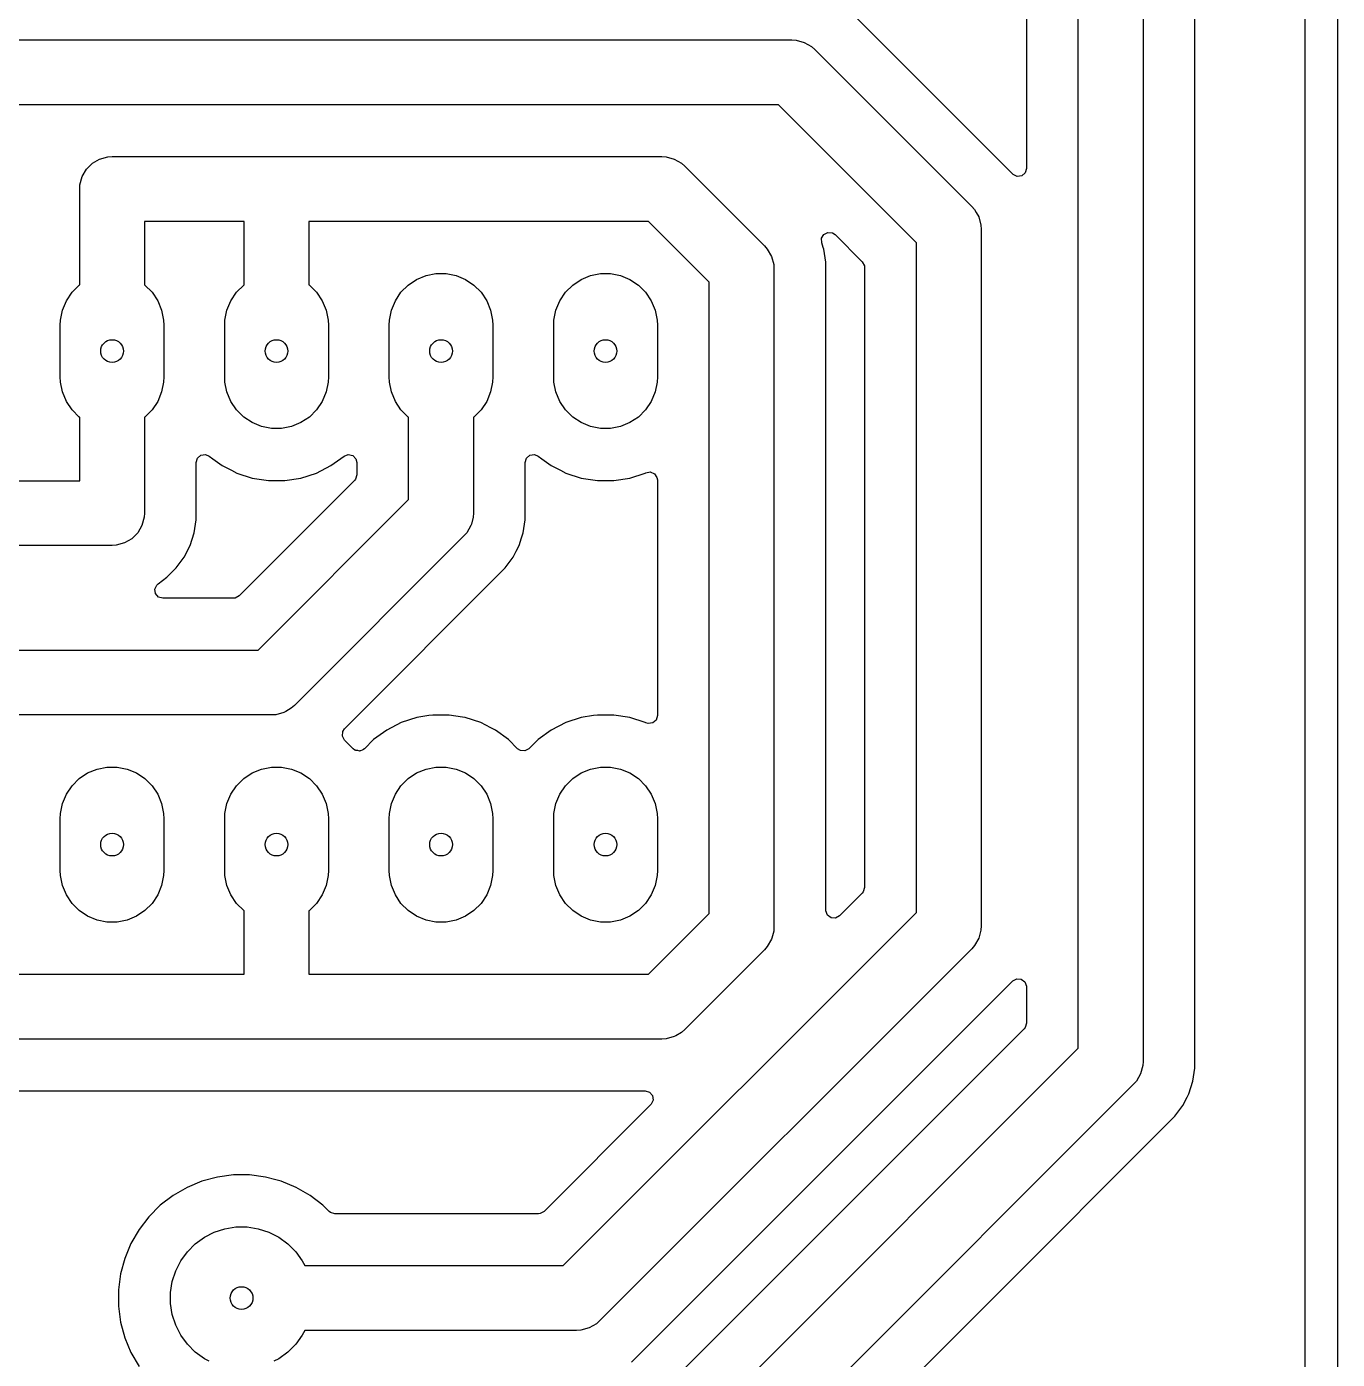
# Model space of a CAD drawing. Extents: x 33.5 to 116.5, y -125.5 to -56.
# Drawn here: x 96.26 to 116.5, y -99.95 to -79.37 of the extents above; entities that cross this region are included whole.
import ezdxf

# ---------------------------------------------------------------- set-up
doc = ezdxf.new("R2010")
doc.units = 0
doc.layers.add('BLACK', color=7, linetype='CONTINUOUS')
doc.layers.add('WHITE', color=7, linetype='CONTINUOUS')

msp = doc.modelspace()

# ---------------------------------------------------------------- linework, layer by layer
at = {"layer": 'BLACK', "linetype": 'CONTINUOUS'}
for p, q in [((115.9995, -56.6245), (115.9995, -124.8755)), ((113.5, -76.5), (113.5, -95.3473)), ((114.3005, -95.244949), (114.3005, -76.397648)), ((112.5, -95.140193), (112.5, -77)), ((111.6995, -77.9245), (111.6995, -81.560953)), ((111.487819, -81.648634), (108.924521, -79.085336)), ((79.4227, -79.5773), (108.0773, -79.5773)), ((108.0773, -79.5773), (108.142548, -79.581577)), ((108.142548, -79.581577), (108.142563, -79.581577)), ((108.142563, -79.581577), (108.268642, -79.61536)), ((108.268642, -79.61536), (108.381681, -79.680623)), ((108.381681, -79.680623), (108.381696, -79.680638)), ((108.381696, -79.680638), (108.430853, -79.723747)), ((108.430853, -79.723747), (110.853553, -82.146446)), ((107.870194, -80.5773), (79.629806, -80.5773)), ((110, -82.707106), (107.870194, -80.5773)), ((97.275619, -81.481623), (97.388658, -81.41636)), ((97.388658, -81.41636), (97.514737, -81.382578)), ((97.514737, -81.382578), (97.58, -81.3783)), ((97.58, -81.3783), (100.12, -81.3783)), ((100.12, -81.3783), (106.069563, -81.3783)), ((106.069563, -81.3783), (106.134811, -81.382577)), ((106.134811, -81.382577), (106.134826, -81.382577)), ((106.134826, -81.382577), (106.260905, -81.41636)), ((106.260905, -81.41636), (106.373944, -81.481623)), ((97.11806, -81.686958), (97.183323, -81.573919)), ((97.183323, -81.573919), (97.275619, -81.481623)), ((106.373944, -81.481623), (106.373959, -81.481638)), ((106.373959, -81.481638), (106.423116, -81.524747)), ((106.423116, -81.524747), (107.654553, -82.756184)), ((111.494297, -81.654666), (111.487819, -81.648634)), ((111.557853, -81.683691), (111.494297, -81.654666)), ((111.627011, -81.673747), (111.557853, -81.683691)), ((111.679815, -81.627992), (111.627011, -81.673747)), ((111.6995, -81.560953), (111.679815, -81.627992)), ((97.08, -81.8783), (97.084278, -81.813037)), ((97.08, -83.35657), (97.08, -81.8783)), ((97.084278, -81.813037), (97.11806, -81.686958)), ((110.853553, -82.146446), (110.896668, -82.19561)), ((110.896668, -82.19561), (110.896677, -82.195619)), ((110.896677, -82.195619), (110.922002, -82.239484)), ((110.922002, -82.239484), (110.96194, -82.308658)), ((99.62, -82.3783), (98.08, -82.3783)), ((98.08, -82.3783), (98.08, -83.35657)), ((99.62, -83.35657), (99.62, -82.3783)), ((105.862457, -82.3783), (100.62, -82.3783)), ((100.62, -82.3783), (100.62, -83.35657)), ((106.801, -83.316843), (105.862457, -82.3783)), ((110.96194, -82.308658), (110.995723, -82.434737)), ((110.995723, -82.434737), (110.995723, -82.434752)), ((110.995723, -82.434752), (111, -82.5)), ((111, -82.5), (111, -93.2537)), ((108.53623, -82.63918), (108.572311, -82.579347)), ((108.538224, -82.70902), (108.53623, -82.63918)), ((108.561991, -82.782165), (108.538224, -82.70902)), ((108.572311, -82.579347), (108.635012, -82.548519)), ((108.635012, -82.548519), (108.704426, -82.556484)), ((108.704426, -82.556484), (108.743837, -82.583022)), ((108.743837, -82.583022), (109.163181, -83.002366)), ((110, -93.046593), (110, -82.707106)), ((107.654553, -82.756184), (107.697661, -82.80534)), ((107.697661, -82.80534), (107.697677, -82.805356)), ((107.697677, -82.805356), (107.76294, -82.918395)), ((108.569477, -82.805203), (108.561991, -82.782165)), ((108.569477, -82.805205), (108.569477, -82.805203)), ((108.6015, -83.007385), (108.569477, -82.805205)), ((107.76294, -82.918395), (107.796723, -83.044474)), ((107.796723, -83.044474), (107.796723, -83.044489)), ((107.796723, -83.044489), (107.801, -83.109737)), ((107.801, -83.109737), (107.801, -93.270263)), ((108.6015, -93.013653), (108.6015, -83.007385)), ((109.163181, -83.002366), (109.196666, -83.063689)), ((109.196666, -83.063689), (109.1995, -83.090047)), ((109.1995, -83.090047), (109.1995, -92.663653)), ((102.152485, -83.361592), (102.282883, -83.274463)), ((102.282883, -83.274463), (102.427772, -83.214448)), ((102.427772, -83.214448), (102.581586, -83.183852)), ((102.581586, -83.183852), (102.738414, -83.183852)), ((102.738414, -83.183852), (102.892228, -83.214448)), ((102.892228, -83.214448), (103.037117, -83.274463)), ((103.037117, -83.274463), (103.167515, -83.361592)), ((104.692485, -83.361592), (104.822883, -83.274463)), ((104.822883, -83.274463), (104.967772, -83.214448)), ((104.967772, -83.214448), (105.121586, -83.183852)), ((105.121586, -83.183852), (105.278414, -83.183852)), ((105.278414, -83.183852), (105.432228, -83.214448)), ((105.432228, -83.214448), (105.577117, -83.274463)), ((105.577117, -83.274463), (105.707515, -83.361592)), ((106.801, -93.063157), (106.801, -83.316843)), ((96.874463, -83.602883), (96.961592, -83.472485)), ((96.961592, -83.472485), (97.072485, -83.361592)), ((97.072485, -83.361592), (97.08, -83.35657)), ((98.08, -83.35657), (98.087515, -83.361592)), ((98.087515, -83.361592), (98.198408, -83.472485)), ((98.198408, -83.472485), (98.285537, -83.602883)), ((99.414463, -83.602883), (99.501592, -83.472485)), ((99.501592, -83.472485), (99.612485, -83.361592)), ((99.612485, -83.361592), (99.62, -83.35657)), ((100.62, -83.35657), (100.627515, -83.361592)), ((100.627515, -83.361592), (100.738408, -83.472485)), ((100.738408, -83.472485), (100.825537, -83.602883)), ((101.954463, -83.602883), (102.041592, -83.472485)), ((102.041592, -83.472485), (102.152485, -83.361592)), ((103.167515, -83.361592), (103.278408, -83.472485)), ((103.278408, -83.472485), (103.365537, -83.602883)), ((104.494463, -83.602883), (104.581592, -83.472485)), ((104.581592, -83.472485), (104.692485, -83.361592)), ((105.707515, -83.361592), (105.818408, -83.472485)), ((105.818408, -83.472485), (105.905537, -83.602883)), ((96.814448, -83.747772), (96.874463, -83.602883)), ((98.285537, -83.602883), (98.345552, -83.747772)), ((99.354448, -83.747772), (99.414463, -83.602883)), ((100.825537, -83.602883), (100.885552, -83.747772)), ((101.894448, -83.747772), (101.954463, -83.602883)), ((103.365537, -83.602883), (103.425552, -83.747772)), ((104.434448, -83.747772), (104.494463, -83.602883)), ((105.905537, -83.602883), (105.965552, -83.747772)), ((96.78, -83.98), (96.783852, -83.901586)), ((96.783852, -83.901586), (96.814448, -83.747772)), ((98.345552, -83.747772), (98.376148, -83.901586)), ((98.376148, -83.901586), (98.38, -83.98)), ((99.32, -83.98), (99.323852, -83.901586)), ((99.323852, -83.901586), (99.354448, -83.747772)), ((100.885552, -83.747772), (100.916148, -83.901586)), ((100.916148, -83.901586), (100.92, -83.98)), ((101.86, -83.98), (101.863852, -83.901586)), ((101.863852, -83.901586), (101.894448, -83.747772)), ((103.425552, -83.747772), (103.456148, -83.901586)), ((103.456148, -83.901586), (103.46, -83.98)), ((104.4, -83.98), (104.403852, -83.901586)), ((104.403852, -83.901586), (104.434448, -83.747772)), ((105.965552, -83.747772), (105.996148, -83.901586)), ((105.996148, -83.901586), (106, -83.98)), ((96.78, -84.78), (96.78, -83.98)), ((98.38, -83.98), (98.38, -84.78)), ((99.32, -84.78), (99.32, -83.98)), ((100.92, -83.98), (100.92, -84.78)), ((101.86, -84.78), (101.86, -83.98)), ((103.46, -83.98), (103.46, -84.78)), ((104.4, -84.78), (104.4, -83.98)), ((106, -83.98), (106, -84.78)), ((96.783852, -84.858414), (96.78, -84.78)), ((96.814448, -85.012228), (96.783852, -84.858414)), ((98.376148, -84.858414), (98.345552, -85.012228)), ((98.38, -84.78), (98.376148, -84.858414)), ((99.323852, -84.858414), (99.32, -84.78)), ((99.354448, -85.012228), (99.323852, -84.858414)), ((100.916148, -84.858414), (100.885552, -85.012228)), ((100.92, -84.78), (100.916148, -84.858414)), ((101.863852, -84.858414), (101.86, -84.78)), ((101.894448, -85.012228), (101.863852, -84.858414)), ((103.456148, -84.858414), (103.425552, -85.012228)), ((103.46, -84.78), (103.456148, -84.858414)), ((104.403852, -84.858414), (104.4, -84.78)), ((104.434448, -85.012228), (104.403852, -84.858414)), ((105.996148, -84.858414), (105.965552, -85.012228)), ((106, -84.78), (105.996148, -84.858414)), ((96.874463, -85.157117), (96.814448, -85.012228)), ((96.961592, -85.287515), (96.874463, -85.157117)), ((98.285537, -85.157117), (98.198408, -85.287515)), ((98.345552, -85.012228), (98.285537, -85.157117)), ((99.414463, -85.157117), (99.354448, -85.012228)), ((99.501592, -85.287515), (99.414463, -85.157117)), ((100.825537, -85.157117), (100.738408, -85.287515)), ((100.885552, -85.012228), (100.825537, -85.157117)), ((101.954463, -85.157117), (101.894448, -85.012228)), ((102.041592, -85.287515), (101.954463, -85.157117)), ((103.365537, -85.157117), (103.278408, -85.287515)), ((103.425552, -85.012228), (103.365537, -85.157117)), ((104.494463, -85.157117), (104.434448, -85.012228)), ((104.581592, -85.287515), (104.494463, -85.157117)), ((105.905537, -85.157117), (105.818408, -85.287515)), ((105.965552, -85.012228), (105.905537, -85.157117)), ((97.072485, -85.398408), (96.961592, -85.287515)), ((98.198408, -85.287515), (98.087515, -85.398408)), ((99.612485, -85.398408), (99.501592, -85.287515)), ((100.738408, -85.287515), (100.627515, -85.398408)), ((102.152485, -85.398408), (102.041592, -85.287515)), ((103.278408, -85.287515), (103.167515, -85.398408)), ((104.692485, -85.398408), (104.581592, -85.287515)), ((105.818408, -85.287515), (105.707515, -85.398408)), ((97.08, -85.403429), (97.072485, -85.398408)), ((97.08, -86.3817), (97.08, -85.403429)), ((98.087515, -85.398408), (98.08, -85.403429)), ((98.08, -85.403429), (98.08, -86.8817)), ((99.742883, -85.485537), (99.612485, -85.398408)), ((99.887772, -85.545552), (99.742883, -85.485537)), ((100.041586, -85.576148), (99.887772, -85.545552)), ((100.198414, -85.576148), (100.041586, -85.576148)), ((100.352228, -85.545552), (100.198414, -85.576148)), ((100.497117, -85.485537), (100.352228, -85.545552)), ((100.627515, -85.398408), (100.497117, -85.485537)), ((102.16, -85.403429), (102.152485, -85.398408)), ((102.16, -86.674593), (102.16, -85.403429)), ((103.167515, -85.398408), (103.16, -85.403429)), ((103.16, -85.403429), (103.16, -86.8817)), ((104.822883, -85.485537), (104.692485, -85.398408)), ((104.967772, -85.545552), (104.822883, -85.485537)), ((105.121586, -85.576148), (104.967772, -85.545552)), ((105.278414, -85.576148), (105.121586, -85.576148)), ((105.432228, -85.545552), (105.278414, -85.576148)), ((105.577117, -85.485537), (105.432228, -85.545552)), ((105.707515, -85.398408), (105.577117, -85.485537)), ((98.900185, -86.034102), (98.952989, -85.988347)), ((98.952989, -85.988347), (99.022147, -85.978403)), ((99.022147, -85.978403), (99.077385, -86.000823)), ((99.077385, -86.000823), (99.135814, -86.043274)), ((100.958845, -86.14887), (101.162615, -86.000823)), ((101.162615, -86.000823), (101.228421, -85.977343)), ((101.228421, -85.977343), (101.296475, -85.993168)), ((101.296475, -85.993168), (101.34517, -86.043274)), ((103.980185, -86.034102), (104.032989, -85.988347)), ((104.032989, -85.988347), (104.102147, -85.978403)), ((104.102147, -85.978403), (104.157385, -86.000823)), ((104.157385, -86.000823), (104.215814, -86.043274)), ((98.8805, -86.101141), (98.900185, -86.034102)), ((98.8805, -86.984052), (98.8805, -86.101141)), ((99.135814, -86.043274), (99.281155, -86.14887)), ((99.281155, -86.14887), (99.424184, -86.221747)), ((100.734379, -86.263241), (100.958845, -86.14887)), ((101.34517, -86.043274), (101.3595, -86.101141)), ((101.3595, -86.101141), (101.3595, -86.291653)), ((103.9605, -86.101141), (103.980185, -86.034102)), ((103.9605, -86.779348), (103.9605, -86.101141)), ((104.215814, -86.043274), (104.361155, -86.14887)), ((104.361155, -86.14887), (104.504184, -86.221747)), ((94.343607, -86.3817), (97.08, -86.3817)), ((99.424184, -86.221747), (99.505616, -86.263239)), ((99.505616, -86.263239), (99.505618, -86.263239)), ((99.505618, -86.263239), (99.505621, -86.263241)), ((99.505621, -86.263241), (99.745215, -86.34109)), ((101.323181, -86.379334), (99.541034, -88.161481)), ((99.745215, -86.34109), (99.994038, -86.3805)), ((99.994038, -86.3805), (99.994039, -86.3805)), ((99.994039, -86.3805), (100.245961, -86.3805)), ((100.245961, -86.3805), (100.245962, -86.3805)), ((100.245962, -86.3805), (100.494785, -86.34109)), ((100.494785, -86.34109), (100.734379, -86.263241)), ((101.339815, -86.358692), (101.323181, -86.379334)), ((101.3595, -86.291653), (101.339815, -86.358692)), ((104.504184, -86.221747), (104.585616, -86.263239)), ((104.585616, -86.263239), (104.585618, -86.263239)), ((104.585618, -86.263239), (104.585621, -86.263241)), ((104.585621, -86.263241), (104.825215, -86.34109)), ((104.825215, -86.34109), (105.074038, -86.3805)), ((105.074038, -86.3805), (105.074039, -86.3805)), ((105.074039, -86.3805), (105.325961, -86.3805)), ((105.325961, -86.3805), (105.325962, -86.3805)), ((105.325962, -86.3805), (105.574785, -86.34109)), ((105.574785, -86.34109), (105.814379, -86.263241)), ((105.814379, -86.263241), (105.8202, -86.260274)), ((105.8202, -86.260274), (105.888868, -86.247375)), ((105.888868, -86.247375), (105.95361, -86.273648)), ((105.95361, -86.273648), (105.99387, -86.330753)), ((105.99387, -86.330753), (106.0005, -86.370757)), ((106.0005, -86.370757), (106.0005, -90.009242)), ((99.836294, -88.9983), (102.16, -86.674593)), ((103.9605, -86.779349), (103.9605, -86.779348)), ((103.9605, -86.984052), (103.9605, -86.779349)), ((98.075722, -86.946963), (98.04194, -87.073042)), ((98.08, -86.8817), (98.075722, -86.946963)), ((98.848477, -87.186234), (98.8805, -86.984052)), ((103.155723, -86.946963), (103.127825, -87.05108)), ((103.16, -86.8817), (103.155723, -86.946947)), ((103.155723, -86.946947), (103.155723, -86.946963)), ((103.928477, -87.186235), (103.9605, -86.984052)), ((97.976677, -87.186081), (97.884381, -87.278377)), ((98.04194, -87.073042), (97.976677, -87.186081)), ((98.78522, -87.380919), (98.848477, -87.186234)), ((103.013553, -87.235254), (100.396953, -89.851853)), ((103.056668, -87.186089), (103.013553, -87.235254)), ((103.056677, -87.186081), (103.056668, -87.186089)), ((103.12194, -87.073042), (103.056677, -87.186081)), ((103.127825, -87.05108), (103.12194, -87.073042)), ((103.902441, -87.266366), (103.928477, -87.186235)), ((97.58, -87.3817), (94.1365, -87.3817)), ((97.645263, -87.377422), (97.58, -87.3817)), ((97.771342, -87.34364), (97.645263, -87.377422)), ((97.884381, -87.278377), (97.771342, -87.34364)), ((98.692287, -87.56331), (98.78522, -87.380919)), ((103.818753, -87.472114), (103.86522, -87.380919)), ((103.86522, -87.380919), (103.902441, -87.266366)), ((98.571971, -87.728913), (98.692283, -87.563315)), ((98.692283, -87.563315), (98.692287, -87.56331)), ((103.651966, -87.728919), (103.772287, -87.563311)), ((103.772287, -87.563311), (103.818753, -87.472114)), ((98.427219, -87.873666), (98.571966, -87.728919)), ((98.571966, -87.728919), (98.571968, -87.728915)), ((98.571968, -87.728915), (98.571971, -87.728913)), ((101.169845, -90.211038), (103.651966, -87.728919)), ((98.239981, -88.056153), (98.269006, -87.992597)), ((98.249925, -88.125311), (98.239981, -88.056153)), ((98.269006, -87.992597), (98.289834, -87.973482)), ((98.289834, -87.973482), (98.427213, -87.873671)), ((98.427213, -87.873671), (98.427215, -87.873668)), ((98.427215, -87.873668), (98.427219, -87.873666)), ((98.29568, -88.178115), (98.249925, -88.125311)), ((98.362719, -88.1978), (98.29568, -88.178115)), ((99.453353, -88.1978), (98.362719, -88.1978)), ((99.479711, -88.194966), (99.453353, -88.1978)), ((99.541034, -88.161481), (99.479711, -88.194966)), ((95.04, -88.9983), (99.836294, -88.9983)), ((100.347781, -89.894977), (100.263078, -89.94388)), ((100.347796, -89.894961), (100.347781, -89.894977)), ((100.396953, -89.851853), (100.347796, -89.894961)), ((100.0434, -89.9983), (95.54, -89.9983)), ((100.108648, -89.994023), (100.0434, -89.9983)), ((100.108663, -89.994023), (100.108648, -89.994023)), ((100.234742, -89.96024), (100.108663, -89.994023)), ((100.263078, -89.94388), (100.234742, -89.96024)), ((102.045616, -90.11676), (101.821151, -90.231132)), ((102.285214, -90.03891), (102.045616, -90.11676)), ((102.47253, -90.009242), (102.285214, -90.03891)), ((102.534038, -89.9995), (102.47253, -90.009242)), ((102.785962, -89.9995), (102.534038, -89.9995)), ((102.992729, -90.032249), (102.785962, -89.9995)), ((103.034785, -90.03891), (102.992729, -90.032249)), ((103.274383, -90.11676), (103.034785, -90.03891)), ((103.428747, -90.195413), (103.274383, -90.11676)), ((104.585616, -90.11676), (104.361151, -90.231132)), ((104.825214, -90.03891), (104.585616, -90.11676)), ((105.01253, -90.009242), (104.825214, -90.03891)), ((105.074038, -89.9995), (105.01253, -90.009242)), ((105.325962, -89.9995), (105.074038, -89.9995)), ((105.574785, -90.03891), (105.325962, -89.9995)), ((105.814379, -90.116759), (105.574785, -90.03891)), ((105.814382, -90.116761), (105.814379, -90.116759)), ((105.814386, -90.116762), (105.814382, -90.116761)), ((105.820208, -90.119728), (105.814386, -90.116762)), ((105.980815, -90.076281), (105.928011, -90.122036)), ((106.0005, -90.009242), (105.980815, -90.076281)), ((101.136362, -90.325075), (101.141346, -90.255383)), ((101.141346, -90.255383), (101.169845, -90.211038)), ((101.821151, -90.231132), (101.61735, -90.379201)), ((103.498845, -90.23113), (103.428747, -90.195413)), ((103.498847, -90.231131), (103.498845, -90.23113)), ((103.498848, -90.231132), (103.498847, -90.231131)), ((103.702649, -90.379201), (103.498848, -90.231132)), ((104.361151, -90.231132), (104.15735, -90.379201)), ((105.858853, -90.13198), (105.820208, -90.119728)), ((105.928011, -90.122036), (105.858853, -90.13198)), ((101.169847, -90.386398), (101.136362, -90.325075)), ((101.302319, -90.51887), (101.169847, -90.386398)), ((101.330573, -90.540021), (101.302319, -90.51887)), ((101.469735, -90.523208), (101.46431, -90.530456)), ((101.477681, -90.51887), (101.469735, -90.523208)), ((101.617345, -90.379205), (101.477681, -90.51887)), ((101.61735, -90.379201), (101.617345, -90.379205)), ((103.702654, -90.379205), (103.702649, -90.379201)), ((103.842319, -90.51887), (103.702654, -90.379205)), ((103.886666, -90.547371), (103.842319, -90.51887)), ((104.017681, -90.51887), (103.956358, -90.552355)), ((104.157345, -90.379205), (104.017681, -90.51887)), ((104.15735, -90.379201), (104.157345, -90.379205)), ((101.337612, -90.541552), (101.330573, -90.540021)), ((101.346666, -90.547371), (101.337612, -90.541552)), ((101.373025, -90.549256), (101.346666, -90.547371)), ((101.398846, -90.554873), (101.373025, -90.549256)), ((101.407328, -90.551709), (101.398846, -90.554873)), ((101.416358, -90.552355), (101.407328, -90.551709)), ((101.43955, -90.53969), (101.416358, -90.552355)), ((101.46431, -90.530456), (101.43955, -90.53969)), ((103.956358, -90.552355), (103.886666, -90.547371)), ((97.072485, -90.981592), (97.202883, -90.894463)), ((97.202883, -90.894463), (97.347772, -90.834448)), ((97.347772, -90.834448), (97.501586, -90.803852)), ((97.501586, -90.803852), (97.658414, -90.803852)), ((97.658414, -90.803852), (97.812228, -90.834448)), ((97.812228, -90.834448), (97.957117, -90.894463)), ((97.957117, -90.894463), (98.087515, -90.981592)), ((99.612485, -90.981592), (99.742883, -90.894463)), ((99.742883, -90.894463), (99.887772, -90.834448)), ((99.887772, -90.834448), (100.041586, -90.803852)), ((100.041586, -90.803852), (100.198414, -90.803852)), ((100.198414, -90.803852), (100.352228, -90.834448)), ((100.352228, -90.834448), (100.497117, -90.894463)), ((100.497117, -90.894463), (100.627515, -90.981592)), ((102.152485, -90.981592), (102.282883, -90.894463)), ((102.282883, -90.894463), (102.427772, -90.834448)), ((102.427772, -90.834448), (102.581586, -90.803852)), ((102.581586, -90.803852), (102.738414, -90.803852)), ((102.738414, -90.803852), (102.892228, -90.834448)), ((102.892228, -90.834448), (103.037117, -90.894463)), ((103.037117, -90.894463), (103.167515, -90.981592)), ((104.692485, -90.981592), (104.822883, -90.894463)), ((104.822883, -90.894463), (104.967772, -90.834448)), ((104.967772, -90.834448), (105.121586, -90.803852)), ((105.121586, -90.803852), (105.278414, -90.803852)), ((105.278414, -90.803852), (105.432228, -90.834448)), ((105.432228, -90.834448), (105.577117, -90.894463)), ((105.577117, -90.894463), (105.707515, -90.981592)), ((96.874463, -91.222883), (96.961592, -91.092485)), ((96.961592, -91.092485), (97.072485, -90.981592)), ((98.087515, -90.981592), (98.198408, -91.092485)), ((98.198408, -91.092485), (98.285537, -91.222883)), ((99.414463, -91.222883), (99.501592, -91.092485)), ((99.501592, -91.092485), (99.612485, -90.981592)), ((100.627515, -90.981592), (100.738408, -91.092485)), ((100.738408, -91.092485), (100.825537, -91.222883)), ((101.954463, -91.222883), (102.041592, -91.092485)), ((102.041592, -91.092485), (102.152485, -90.981592)), ((103.167515, -90.981592), (103.278408, -91.092485)), ((103.278408, -91.092485), (103.365537, -91.222883)), ((104.494463, -91.222883), (104.581592, -91.092485)), ((104.581592, -91.092485), (104.692485, -90.981592)), ((105.707515, -90.981592), (105.818408, -91.092485)), ((105.818408, -91.092485), (105.905537, -91.222883)), ((96.814448, -91.367772), (96.874463, -91.222883)), ((98.285537, -91.222883), (98.345552, -91.367772)), ((99.354448, -91.367772), (99.414463, -91.222883)), ((100.825537, -91.222883), (100.885552, -91.367772)), ((101.894448, -91.367772), (101.954463, -91.222883)), ((103.365537, -91.222883), (103.425552, -91.367772)), ((104.434448, -91.367772), (104.494463, -91.222883)), ((105.905537, -91.222883), (105.965552, -91.367772)), ((96.78, -91.6), (96.783852, -91.521586)), ((96.783852, -91.521586), (96.814448, -91.367772)), ((98.345552, -91.367772), (98.376148, -91.521586)), ((98.376148, -91.521586), (98.38, -91.6)), ((99.32, -91.6), (99.323852, -91.521586)), ((99.323852, -91.521586), (99.354448, -91.367772)), ((100.885552, -91.367772), (100.916148, -91.521586)), ((100.916148, -91.521586), (100.92, -91.6)), ((101.86, -91.6), (101.863852, -91.521586)), ((101.863852, -91.521586), (101.894448, -91.367772)), ((103.425552, -91.367772), (103.456148, -91.521586)), ((103.456148, -91.521586), (103.46, -91.6)), ((104.4, -91.6), (104.403852, -91.521586)), ((104.403852, -91.521586), (104.434448, -91.367772)), ((105.965552, -91.367772), (105.996148, -91.521586)), ((105.996148, -91.521586), (106, -91.6)), ((96.78, -92.4), (96.78, -91.6)), ((98.38, -91.6), (98.38, -92.4)), ((99.32, -92.4), (99.32, -91.6)), ((100.92, -91.6), (100.92, -92.4)), ((101.86, -92.4), (101.86, -91.6)), ((103.46, -91.6), (103.46, -92.4)), ((104.4, -92.4), (104.4, -91.6)), ((106, -91.6), (106, -92.4)), ((96.783852, -92.478414), (96.78, -92.4)), ((96.814448, -92.632228), (96.783852, -92.478414)), ((98.376148, -92.478414), (98.345552, -92.632228)), ((98.38, -92.4), (98.376148, -92.478414)), ((99.323852, -92.478414), (99.32, -92.4)), ((99.354448, -92.632228), (99.323852, -92.478414)), ((100.916148, -92.478414), (100.885552, -92.632228)), ((100.92, -92.4), (100.916148, -92.478414)), ((101.863852, -92.478414), (101.86, -92.4)), ((101.894448, -92.632228), (101.863852, -92.478414)), ((103.456148, -92.478414), (103.425552, -92.632228)), ((103.46, -92.4), (103.456148, -92.478414)), ((104.403852, -92.478414), (104.4, -92.4)), ((104.434448, -92.632228), (104.403852, -92.478414)), ((105.996148, -92.478414), (105.965552, -92.632228)), ((106, -92.4), (105.996148, -92.478414)), ((96.874463, -92.777117), (96.814448, -92.632228)), ((96.961592, -92.907515), (96.874463, -92.777117)), ((98.285537, -92.777117), (98.198408, -92.907515)), ((98.345552, -92.632228), (98.285537, -92.777117)), ((99.414463, -92.777117), (99.354448, -92.632228)), ((99.501592, -92.907515), (99.414463, -92.777117)), ((100.825537, -92.777117), (100.738408, -92.907515)), ((100.885552, -92.632228), (100.825537, -92.777117)), ((101.954463, -92.777117), (101.894448, -92.632228)), ((102.041592, -92.907515), (101.954463, -92.777117)), ((103.365537, -92.777117), (103.278408, -92.907515)), ((103.425552, -92.632228), (103.365537, -92.777117)), ((104.494463, -92.777117), (104.434448, -92.632228)), ((104.581592, -92.907515), (104.494463, -92.777117)), ((105.905537, -92.777117), (105.818408, -92.907515)), ((105.965552, -92.632228), (105.905537, -92.777117)), ((109.163181, -92.751334), (108.813181, -93.101334)), ((109.179815, -92.730692), (109.163181, -92.751334)), ((109.1995, -92.663653), (109.179815, -92.730692)), ((97.072485, -93.018408), (96.961592, -92.907515)), ((98.198408, -92.907515), (98.087515, -93.018408)), ((99.612485, -93.018408), (99.501592, -92.907515)), ((100.738408, -92.907515), (100.627515, -93.018408)), ((102.152485, -93.018408), (102.041592, -92.907515)), ((103.278408, -92.907515), (103.167515, -93.018408)), ((104.692485, -93.018408), (104.581592, -92.907515)), ((105.818408, -92.907515), (105.707515, -93.018408)), ((97.202883, -93.105537), (97.072485, -93.018408)), ((97.347772, -93.165552), (97.202883, -93.105537)), ((97.501586, -93.196148), (97.347772, -93.165552)), ((97.658414, -93.196148), (97.501586, -93.196148)), ((97.812228, -93.165552), (97.658414, -93.196148)), ((97.957117, -93.105537), (97.812228, -93.165552)), ((98.087515, -93.018408), (97.957117, -93.105537)), ((99.62, -93.023429), (99.612485, -93.018408)), ((99.62, -94.0017), (99.62, -93.023429)), ((100.627515, -93.018408), (100.62, -93.023429)), ((100.62, -93.023429), (100.62, -94.0017)), ((102.282883, -93.105537), (102.152485, -93.018408)), ((102.427772, -93.165552), (102.282883, -93.105537)), ((102.581586, -93.196148), (102.427772, -93.165552)), ((102.738414, -93.196148), (102.581586, -93.196148)), ((102.892228, -93.165552), (102.738414, -93.196148)), ((103.037117, -93.105537), (102.892228, -93.165552)), ((103.167515, -93.018408), (103.037117, -93.105537)), ((104.546594, -98.5), (110, -93.046593)), ((104.822883, -93.105537), (104.692485, -93.018408)), ((104.967772, -93.165552), (104.822883, -93.105537)), ((105.121586, -93.196148), (104.967772, -93.165552)), ((105.278414, -93.196148), (105.121586, -93.196148)), ((105.432228, -93.165552), (105.278414, -93.196148)), ((105.577117, -93.105537), (105.432228, -93.165552)), ((105.707515, -93.018408), (105.577117, -93.105537)), ((105.862457, -94.0017), (106.801, -93.063157)), ((108.601816, -93.022499), (108.6015, -93.013653)), ((108.626233, -93.087963), (108.601816, -93.022499)), ((108.682166, -93.129835), (108.626233, -93.087963)), ((108.751858, -93.134819), (108.682166, -93.129835)), ((108.813181, -93.101334), (108.751858, -93.134819)), ((107.796723, -93.335526), (107.767378, -93.445042)), ((107.801, -93.270263), (107.796723, -93.33551)), ((107.796723, -93.33551), (107.796723, -93.335526)), ((110.995723, -93.318963), (110.96194, -93.445042)), ((111, -93.2537), (110.995723, -93.318947)), ((110.995723, -93.318947), (110.995723, -93.318963)), ((110.853553, -93.607254), (105.107253, -99.353553)), ((107.697661, -93.574659), (107.654553, -93.623816)), ((107.697677, -93.574644), (107.697661, -93.574659)), ((107.76294, -93.461605), (107.697677, -93.574644)), ((107.767378, -93.445042), (107.76294, -93.461605)), ((110.896668, -93.558089), (110.853553, -93.607254)), ((110.896677, -93.558081), (110.896668, -93.558089)), ((110.96194, -93.445042), (110.896677, -93.558081)), ((107.654553, -93.623816), (106.423116, -94.855253)), ((93.2042, -94.0017), (99.62, -94.0017)), ((100.62, -94.0017), (105.862457, -94.0017)), ((105.600919, -99.991966), (111.487819, -94.105066)), ((111.487819, -94.105066), (111.549142, -94.071581)), ((111.549142, -94.071581), (111.618834, -94.076565)), ((111.618834, -94.076565), (111.674767, -94.118437)), ((111.674767, -94.118437), (111.699184, -94.183901)), ((111.699184, -94.183901), (111.6995, -94.192747)), ((111.6995, -94.192747), (111.6995, -94.757253)), ((111.663181, -94.844934), (106.297634, -100.210481)), ((111.679815, -94.824292), (111.663181, -94.844934)), ((111.6995, -94.757253), (111.679815, -94.824292)), ((100.12, -95.0017), (93.411307, -95.0017)), ((106.069563, -95.0017), (100.12, -95.0017)), ((106.134811, -94.997423), (106.069563, -95.0017)), ((106.134826, -94.997423), (106.134811, -94.997423)), ((106.260905, -94.96364), (106.134826, -94.997423)), ((106.283449, -94.950624), (106.260905, -94.96364)), ((106.373944, -94.898377), (106.283449, -94.950624)), ((106.373959, -94.898361), (106.373944, -94.898377)), ((106.423116, -94.855253), (106.373959, -94.898361)), ((106.592894, -101.0473), (112.5, -95.140193)), ((114.3005, -95.449652), (114.3005, -95.244949)), ((113.495723, -95.412563), (113.46194, -95.538642)), ((113.5, -95.3473), (113.495723, -95.412547)), ((113.495723, -95.412547), (113.495723, -95.412563)), ((114.268477, -95.651835), (114.3005, -95.449652)), ((113.396668, -95.651689), (113.353553, -95.700854)), ((113.396677, -95.651681), (113.396668, -95.651689)), ((113.46194, -95.538642), (113.396677, -95.651681)), ((114.236848, -95.749176), (114.268477, -95.651835)), ((94.2766, -95.8022), (100.017648, -95.8022)), ((100.017648, -95.8022), (100.222352, -95.8022)), ((100.222352, -95.8022), (105.812953, -95.8022)), ((105.812953, -95.8022), (105.879992, -95.821885)), ((105.879992, -95.821885), (105.925747, -95.874689)), ((105.925747, -95.874689), (105.935691, -95.943847)), ((113.353553, -95.700854), (107.3, -101.754406)), ((114.178734, -95.8985), (114.20522, -95.846519)), ((114.20522, -95.846519), (114.236848, -95.749176)), ((105.900634, -96.013881), (104.251334, -97.663181)), ((105.906666, -96.007403), (105.900634, -96.013881)), ((105.935691, -95.943847), (105.906666, -96.007403)), ((113.991966, -96.194519), (114.112287, -96.028911)), ((114.112287, -96.028911), (114.178734, -95.8985)), ((111.062797, -99.123688), (113.991966, -96.194519)), ((99.455424, -97.099501), (99.208438, -97.132017)), ((99.455429, -97.0995), (99.455424, -97.099501)), ((99.455435, -97.0995), (99.455429, -97.0995)), ((99.704565, -97.0995), (99.455435, -97.0995)), ((99.70457, -97.0995), (99.704565, -97.0995)), ((99.704575, -97.099501), (99.70457, -97.0995)), ((99.951561, -97.132017), (99.704575, -97.099501)), ((98.737623, -97.291837), (98.521873, -97.4164)), ((98.737638, -97.29183), (98.737623, -97.291837)), ((98.967792, -97.196498), (98.737638, -97.29183)), ((99.208438, -97.132017), (98.967792, -97.196498)), ((99.951564, -97.132017), (99.951561, -97.132017)), ((99.951565, -97.132018), (99.951564, -97.132017)), ((100.11111, -97.174768), (99.951565, -97.132018)), ((100.192207, -97.196498), (100.11111, -97.174768)), ((100.422361, -97.29183), (100.192207, -97.196498)), ((100.422376, -97.291837), (100.422361, -97.29183)), ((100.638126, -97.4164), (100.422376, -97.291837)), ((98.521873, -97.4164), (98.324225, -97.56806)), ((100.835773, -97.568059), (100.638126, -97.4164)), ((98.324218, -97.568066), (98.148066, -97.744218)), ((98.324225, -97.56806), (98.324218, -97.568066)), ((100.835775, -97.568061), (100.835773, -97.568059)), ((100.835776, -97.568062), (100.835775, -97.568061)), ((100.930899, -97.663185), (100.835776, -97.568062)), ((100.951537, -97.679815), (100.930899, -97.663185)), ((101.018576, -97.6995), (100.951537, -97.679815)), ((104.163653, -97.6995), (101.018576, -97.6995)), ((104.190011, -97.696666), (104.163653, -97.6995)), ((104.251334, -97.663181), (104.190011, -97.696666)), ((98.14806, -97.744225), (97.9964, -97.941873)), ((98.148066, -97.744218), (98.14806, -97.744225)), ((99.159048, -97.983733), (99.32321, -97.930393)), ((99.32321, -97.930393), (99.493695, -97.903391)), ((99.493695, -97.903391), (99.666305, -97.903391)), ((99.666305, -97.903391), (99.83679, -97.930393)), ((99.83679, -97.930393), (100.000952, -97.983733)), ((97.9964, -97.941873), (97.871837, -98.157623)), ((98.865607, -98.163553), (99.005252, -98.062096)), ((99.005252, -98.062096), (99.159048, -97.983733)), ((100.000952, -97.983733), (100.154748, -98.062096)), ((100.154748, -98.062096), (100.294393, -98.163553)), ((97.87183, -98.157638), (97.776498, -98.387792)), ((97.871837, -98.157623), (97.87183, -98.157638)), ((98.642096, -98.425252), (98.743553, -98.285607)), ((98.743553, -98.285607), (98.865607, -98.163553)), ((100.294393, -98.163553), (100.416447, -98.285607)), ((100.416447, -98.285607), (100.517904, -98.425252)), ((97.776498, -98.387792), (97.712017, -98.628438)), ((98.563733, -98.579048), (98.642096, -98.425252)), ((100.517904, -98.425252), (100.55599, -98.5)), ((100.55599, -98.5), (104.546594, -98.5)), ((97.712017, -98.628438), (97.679501, -98.875424)), ((98.483391, -98.913695), (98.510393, -98.74321)), ((98.510393, -98.74321), (98.563733, -98.579048)), ((97.679501, -98.875424), (97.6795, -98.875441)), ((97.6795, -98.875441), (97.6795, -99.124558)), ((98.483391, -99.086305), (98.483391, -98.913695)), ((97.6795, -99.124558), (97.679501, -99.124575)), ((97.679501, -99.124575), (97.712017, -99.371561)), ((98.510393, -99.25679), (98.483391, -99.086305)), ((108.136819, -102.049666), (111.062797, -99.123688)), ((97.712017, -99.371561), (97.776498, -99.612207)), ((98.563733, -99.420952), (98.510393, -99.25679)), ((105.107253, -99.353553), (105.058096, -99.396661)), ((98.642096, -99.574748), (98.563733, -99.420952)), ((98.743553, -99.714393), (98.642096, -99.574748)), ((100.517904, -99.574748), (100.416447, -99.714393)), ((100.55599, -99.5), (100.517904, -99.574748)), ((104.7537, -99.5), (100.55599, -99.5)), ((104.818948, -99.495723), (104.7537, -99.5)), ((104.818963, -99.495723), (104.818948, -99.495723)), ((104.945042, -99.46194), (104.818963, -99.495723)), ((105.058081, -99.396677), (104.945042, -99.46194)), ((105.058096, -99.396661), (105.058081, -99.396677)), ((97.776498, -99.612207), (97.87183, -99.842361)), ((98.865607, -99.836447), (98.743553, -99.714393)), ((100.416447, -99.714393), (100.294393, -99.836447)), ((97.87183, -99.842361), (97.871837, -99.842376)), ((97.871837, -99.842376), (97.9964, -100.058126)), ((99.005252, -99.937904), (98.865607, -99.836447)), ((99.08, -99.97599), (99.005252, -99.937904)), ((100.154748, -99.937904), (100.08, -99.97599)), ((100.294393, -99.836447), (100.154748, -99.937904))]:
    msp.add_line(p, q, dxfattribs=at)
at = {"layer": 'BLACK'}
for centre in [(97.58, -84.38), (100.12, -84.38), (102.66, -84.38), (105.2, -84.38), (97.58, -92), (100.12, -92), (102.66, -92), (105.2, -92), (99.58, -99)]:
    msp.add_circle(centre, 0.175, dxfattribs=at)
at = {"layer": 'WHITE', "linetype": 'CONTINUOUS'}
msp.add_line((116.5, -56), (116.5, -125.5), dxfattribs=at)
at = {"layer": 'WHITE'}
for centre in [(97.58, -84.38), (100.12, -84.38), (102.66, -84.38), (105.2, -84.38), (97.58, -92), (100.12, -92), (102.66, -92), (105.2, -92), (99.58, -99)]:
    msp.add_circle(centre, 0.175, dxfattribs=at)

doc.saveas('drawing.dxf')
